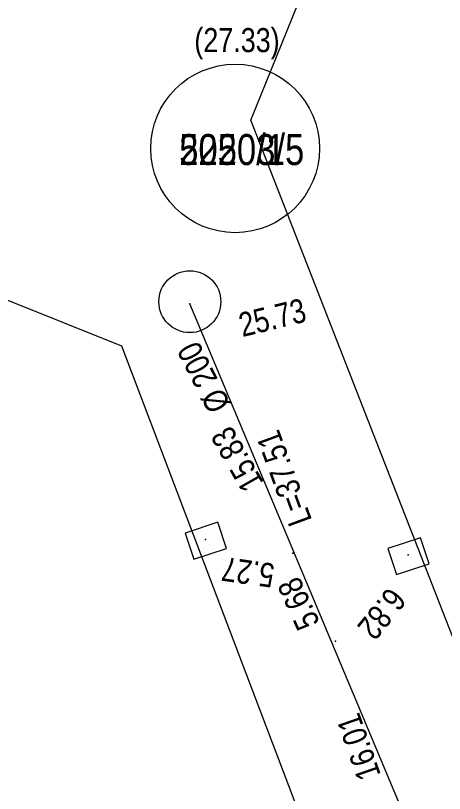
# Model space of a CAD drawing. Header units: centimetres. Extents: x 14449 to 53524, y -19051 to -10746.
# Drawn here: x 26386.4 to 26562.9, y -17580.5 to -17260.1 of the extents above; entities that cross this region are included whole.
import ezdxf

# ---------------------------------------------------------------- set-up
doc = ezdxf.new("R2010")
doc.units = ezdxf.units.CM
for name, color, linetype, lineweight in [('ADAKENARI', 18, 'Continuous', 0), ('BACA', 4, 'Continuous', 0), ('BACADAIRE', 3, 'Continuous', 0), ('BACANO', 91, 'Continuous', 0), ('HAT', 1, 'Continuous', 0), ('NOKTA', 7, 'Continuous', 0), ('PARSEL', 4, 'Continuous', 0), ('PARSEL_SEMBOL', 33, 'Continuous', 0), ('PARSELMESAFE', 150, 'Continuous', 0), ('ÇA_ME_EĞ_', 2, 'Continuous', 0), ('ÇİFT_OBJE', 1, 'Continuous', 0)]:
    doc.layers.add(name, color=color, linetype=linetype, lineweight=lineweight)
doc.styles.get("Standard").update_dxf_attribs({"font": 'arial.ttf'})

msp = doc.modelspace()

# ---------------------------------------------------------------- linework, layer by layer
at = {"layer": 'ADAKENARI'}
for p, q in [((26483.22, -17303.17), (26502.55, -17255.42)), ((26583.28, -17559.79), (26483.22, -17303.17)), ((26382.88, -17377.1), (26430.03, -17396.18)), ((26430.03, -17396.18), (26503.89, -17590.83))]:
    msp.add_line(p, q, dxfattribs=at)
at = {"layer": 'BACA'}
msp.add_circle((26458.14, -17377.93), 12.75, dxfattribs=at)
msp.add_circle((26458.14, -17377.93), 12.75, dxfattribs=at)
msp.add_point((26458.07, -17378.83, 193.59), dxfattribs=at)
at = {"layer": 'BACADAIRE'}
msp.add_circle((26476.78, -17314.8), 34.7, dxfattribs=at)
msp.add_circle((26476.78, -17314.8), 34.7, dxfattribs=at)
at = {"layer": 'HAT'}
msp.add_line((26560.84, -17623.84), (26458.07, -17378.83), dxfattribs=at)
msp.add_line((26560.84, -17623.84), (26458.07, -17378.83), dxfattribs=at)
msp.add_point((26458.07, -17378.83, 193.59), dxfattribs=at)
msp.add_point((26458.07, -17378.83, 193.59), dxfattribs=at)
at = {"layer": 'NOKTA'}
for p in [(26500.55, -17481.57, 193.31), (26518.12, -17517.82, 193.17)]:
    msp.add_point(p, dxfattribs=at)
at = {"layer": 'PARSEL'}
for p in [(26464.62, -17475.92, 192.38), (26547.95, -17482.24, 194.01)]:
    msp.add_point(p, dxfattribs=at)
at = {"layer": 'PARSEL_SEMBOL'}
for points in [[(26459.83, -17484.05), (26473.27, -17479.58), (26469.7, -17468.83), (26456.26, -17473.29), (26459.83, -17484.05)], [(26459.83, -17484.05), (26473.27, -17479.58), (26469.7, -17468.83), (26456.26, -17473.29), (26459.83, -17484.05)], [(26543.15, -17490.39), (26556.6, -17485.92), (26553.03, -17475.17), (26539.58, -17479.63), (26543.15, -17490.39)], [(26543.15, -17490.39), (26556.6, -17485.92), (26553.03, -17475.17), (26539.58, -17479.63), (26543.15, -17490.39)]]:
    msp.add_lwpolyline(points, dxfattribs=at)
at = {"layer": 'ÇİFT_OBJE'}
for p in [(26458.07, -17378.83, 193.59), (26464.62, -17475.92, 192.38), (26500.55, -17481.57, 193.31), (26547.95, -17482.24, 194.01), (26518.12, -17517.82, 193.17)]:
    msp.add_point(p, dxfattribs=at)

# ---------------------------------------------------------------- texts
at = {"layer": 'BACANO', "width": 0.8}
msp.add_text('22503/5', height=12.748, rotation=359.9885, dxfattribs=at).set_placement((26453.74, -17321.62))
at = {"layer": 'PARSELMESAFE', "width": 0.8}
for s, rotation, p in [('15.83', 119.8688, (26488.8, -17452.49)), ('5.27', 172.0168, (26493.44, -17485.99)), ('5.68', 114.2512, (26511.8, -17510.21)), ('6.82', 231.3594, (26540.04, -17495.01)), ('16.01', 109.2815, (26536.83, -17572.88))]:
    msp.add_text(s, height=9.915, rotation=rotation, dxfattribs=at).set_placement(p)
at = {"layer": 'ÇA_ME_EĞ_', "width": 0.8}
msp.add_text('L=37.51', height=9.915, rotation=110.1989, dxfattribs=at).set_placement((26508.54, -17467.95))
at = {"layer": 'ÇİFT_OBJE', "width": 0.8}
for s, height, rotation, p in [('(27.33)', 9.915, 359.9885, (26459.99, -17275.12)), ('(27.33)', 9.915, 359.9885, (26459.99, -17275.12)), ('5020/1', 12.748, 359.9885, (26453.74, -17321.62)), ('25.73', 9.915, 13.6919, (26479.77, -17392.54)), ('Ø 200', 9.915, 117.2021, (26475.19, -17420.32)), ('Ø 200', 9.915, 117.2021, (26475.19, -17420.32)), ('15.83', 9.915, 119.8688, (26488.8, -17452.49)), ('L=37.51', 9.915, 110.1989, (26508.54, -17467.95)), ('5.27', 9.915, 172.0168, (26493.44, -17485.99)), ('5.68', 9.915, 114.2512, (26511.8, -17510.21)), ('6.82', 9.915, 231.3594, (26540.04, -17495.01)), ('16.01', 9.915, 109.2815, (26536.83, -17572.88))]:
    msp.add_text(s, height=height, rotation=rotation, dxfattribs=at).set_placement(p)

doc.saveas('drawing.dxf')
